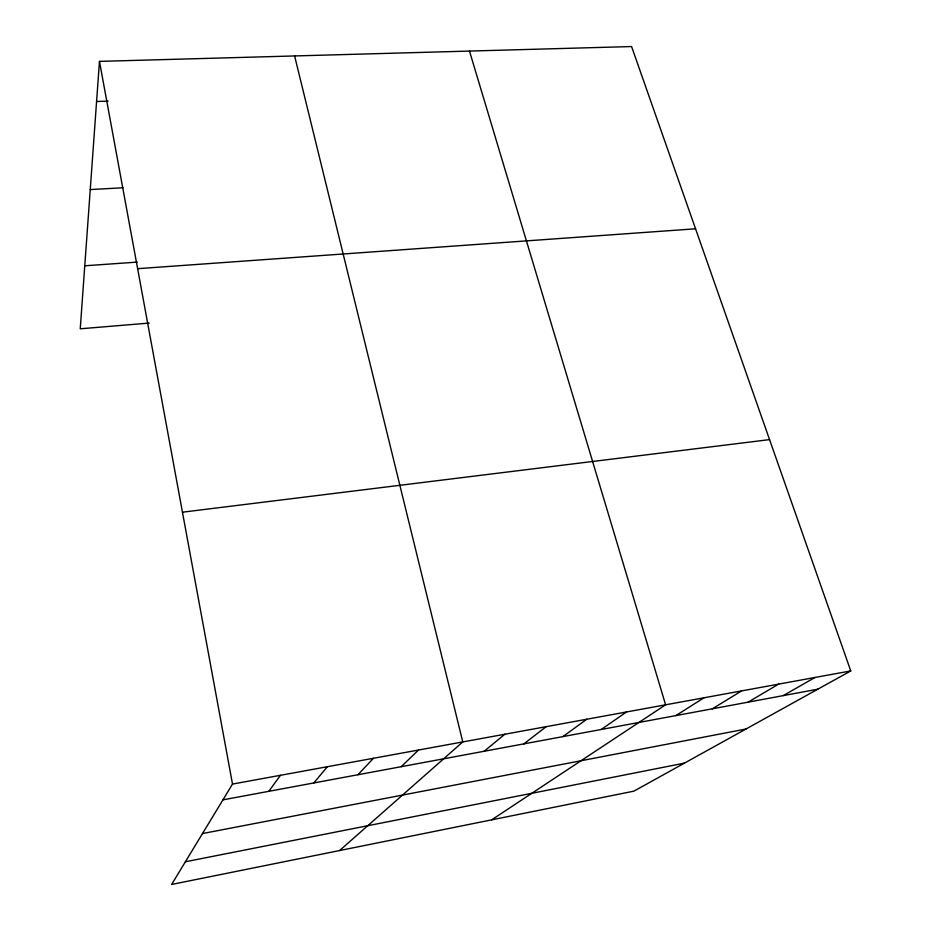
<?xml version="1.0" encoding="UTF-8"?>
<svg xmlns="http://www.w3.org/2000/svg" width="931" height="931" viewBox="0 0 931 931"><rect width="100%" height="100%" fill="white"/><g stroke="black" fill="none" stroke-linecap="round" stroke-linejoin="round"><path stroke-width="1.4" d="M99.466 61.388L232.506 784.077L171.63 884.45L633.918 791.141L850.759 670.925L631.579 46.55L99.466 61.388L80.241 328.806L149.204 323.08M268.815 791.315L280.452 775.302M313.794 782.948L327.421 766.702M357.911 774.743L373.447 758.276M401.191 766.69L418.554 750.025M339.617 850.538L462.777 741.926L294.615 55.941M484.12 751.27L504.881 734.222M523.85 743.881L546.194 726.669M562.883 736.619L586.739 719.244M601.217 729.485L626.528 711.959M491.661 819.85L665.607 704.802L469.48 51.065M675.906 715.59L703.976 697.785M712.285 708.828L741.658 690.883M748.047 702.172L778.665 684.11M783.215 695.632L815.021 677.454M185.385 861.769L684.413 763.141M202.493 833.559L745.987 729.008M222.94 799.857L817.779 689.196M232.506 784.077L850.759 670.925M182.453 512.19L769.553 439.607M137.625 268.687L695.55 228.793M84.779 265.789L137.229 262.111M90.249 189.563L123.008 187.783M96.58 101.514L108.101 101.107"/></g></svg>
